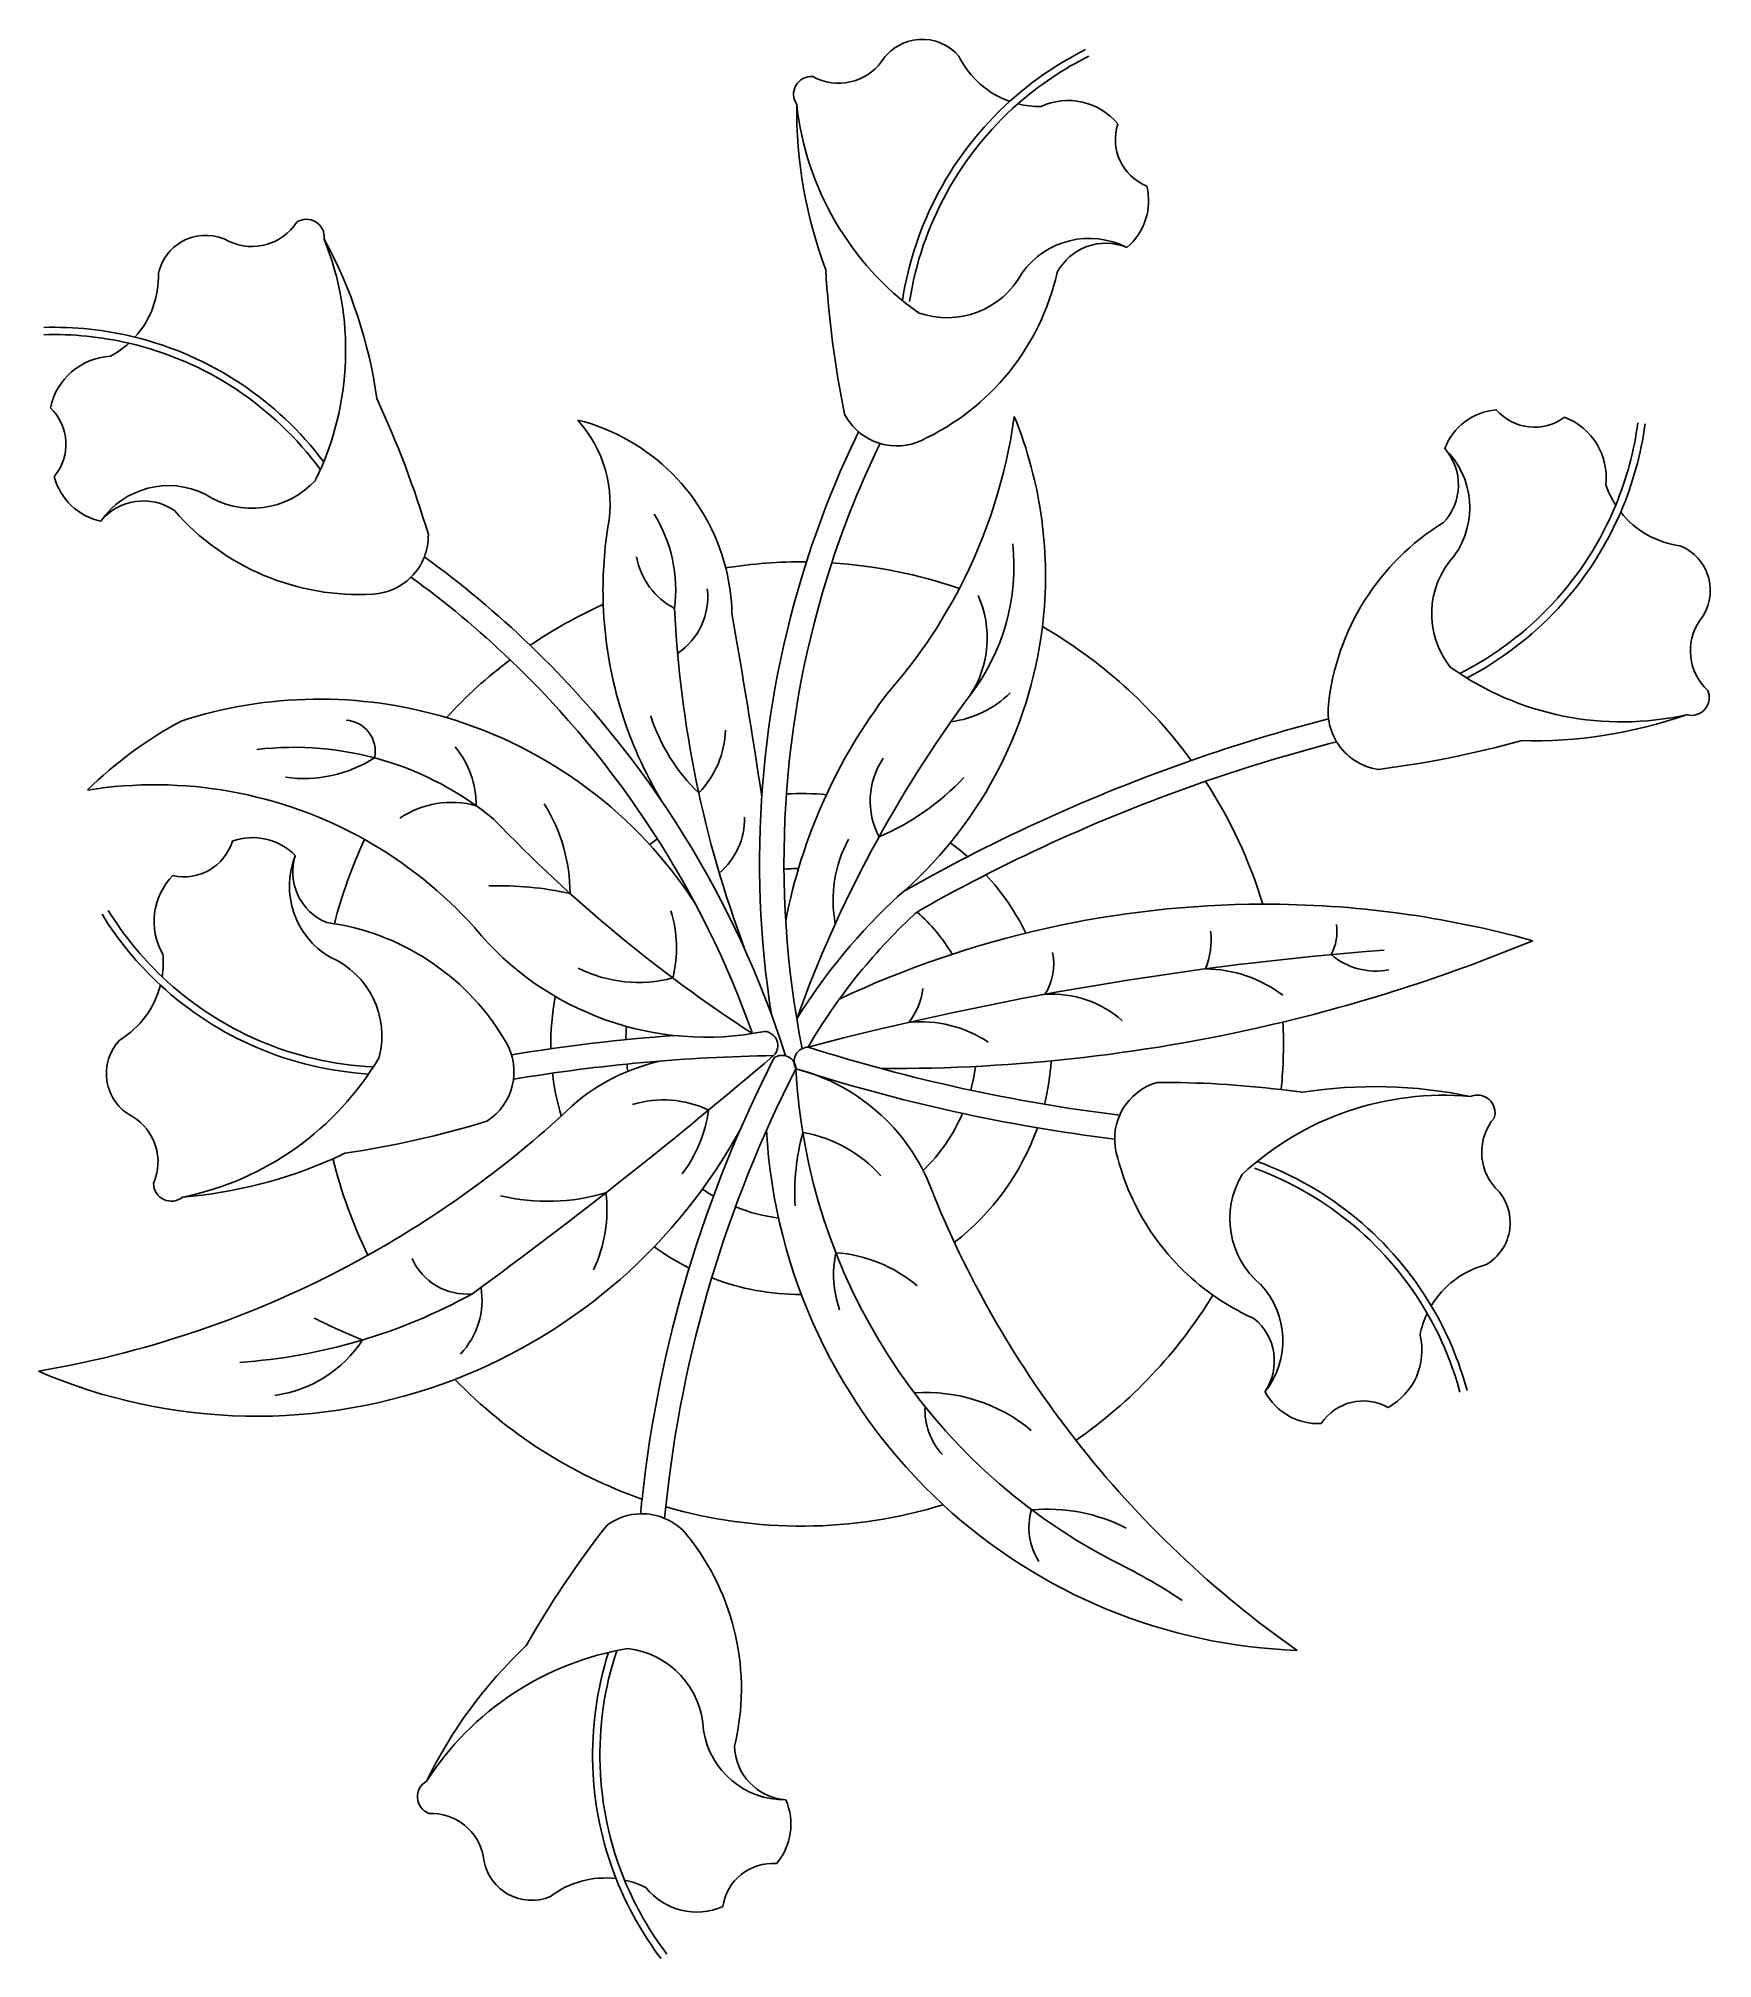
# Model space of a CAD drawing. Extents: x 74.41 to 74.595, y 87.795 to 88.008.
import ezdxf

# ---------------------------------------------------------------- set-up
doc = ezdxf.new("R2010")
doc.units = 0
doc.header["$LTSCALE"] = 0.02
doc.header["$MEASUREMENT"] = 0
doc.layers.get('0').update_dxf_attribs({"linetype": 'CONTINUOUS'})

msp = doc.modelspace()

# ---------------------------------------------------------------- linework, layer by layer
at = {"color": 52, "extrusion": (0, 0, -1)}
for centre, major_axis, start_param, end_param in [((74.50745, 88.00208), (-0.00379, 0.00379), 6.069804, 7.928768), ((74.49818, 88.00849), (-0.00418, 0.00418), 2.991843, 4.431636), ((74.49515, 88.00135), (-0.00139, 0.00139), 4.886922, 7.155634), ((74.52619, 88.0038), (0.02323, 0.02323), 2.980714, 3.817962), ((74.5236, 87.99347), (0.00508, 0.00508), 5.059689, 6.37301), ((74.53443, 87.99635), (0.00395, 0.00395), 2.740733, 4.24149), ((74.5258, 87.98955), (0.00476, 0.00476), 0.540346, 1.661897), ((74.43317, 87.99039), (0.00418, 0.00418), 1.359157, 2.79895), ((74.43921, 87.98553), (0.00139, 0.00139), 4.918345, 7.187057), ((74.4107, 87.97301), (0.02323, 0.02323), 0.402035, 1.239283), ((74.39606, 87.96062), (0.03636, 0.03636), 0.28481, 0.648495), ((74.52777, 87.97876), (-0.0043, 0.0043), 5.977096, 7.46285), ((74.41277, 87.98119), (0.0071, 0.0071), 0.752238, 1.522784), ((74.60754, 87.98827), (-0.07847, 0.07847), 5.294906, 5.44042), ((74.51018, 87.98611), (0.00673, 0.00673), 1.285107, 2.698801), ((74.496, 87.98755), (-0.01913, 0.01913), 2.579314, 3.493552), ((74.41787, 87.96514), (0.00508, 0.00508), 4.130173, 5.443494), ((74.34636, 87.92087), (-0.07847, 0.07847), 1.92117, 2.066684), ((74.40697, 87.96256), (0.00395, 0.00395), 6.261692, 7.76245), ((74.50462, 87.96889), (0.0046, 0.0046), 3.063939, 3.449874), ((74.57162, 87.95967), (-0.00476, 0.00476), 5.863184, 6.984734), ((74.50462, 87.96889), (0.0046, 0.0046), 2.645331, 3.063939), ((74.50462, 87.96889), (0.0046, 0.0046), 1.921801, 2.645331), ((74.56078, 87.95806), (0.0043, 0.0043), 0.062231, 1.547984), ((74.42393, 87.94886), (0.00645, 0.00645), 4.532135, 5.95678), ((74.42114, 87.9502), (0.0043, 0.0043), 4.611129, 6.096883), ((74.44499, 87.97297), (-0.01913, 0.01913), 3.868039, 4.782276), ((74.59271, 87.96128), (-0.0071, 0.0071), 4.057321, 4.827867), ((74.44621, 87.95245), (0.0046, 0.0046), 0.770123, 1.156058), ((74.58941, 87.94635), (-0.00379, 0.00379), 1.167109, 3.026074), ((74.44621, 87.95245), (0.0046, 0.0046), 1.156058, 1.574667), ((74.57341, 87.94378), (0.00673, 0.00673), 3.255483, 4.669177), ((74.44621, 87.95245), (0.0046, 0.0046), 1.574667, 2.298197), ((74.59847, 87.93966), (-0.00418, 0.00418), 4.664241, 6.104034), ((74.58498, 87.96465), (-0.02323, 0.02323), 3.707118, 4.544366), ((74.59269, 87.93449), (-0.00139, 0.00139), 1.940243, 4.208955), ((74.57514, 87.98112), (-0.03636, 0.03636), 3.589893, 3.953579), ((74.55892, 87.93297), (0.0046, 0.0046), 2.50441, 3.379946), ((74.54401, 88.03662), (0.07847, 0.07847), 2.08466, 2.230175), ((74.44644, 87.91359), (-0.00645, 0.00645), 4.455746, 5.880391), ((74.44377, 87.91518), (-0.0043, 0.0043), 4.315643, 5.801397), ((74.4295, 87.90969), (0.00508, 0.00508), 3.398236, 4.711557), ((74.4379, 87.88274), (0.01913, 0.01913), 5.661441, 6.544487), ((74.43805, 87.897), (0.00673, 0.00673), 5.90684, 7.320534), ((74.4557, 87.89302), (0.0046, 0.0046), 0.260348, 1.788421), ((74.53399, 87.78087), (-0.07847, 0.07847), 0.780729, 0.904939), ((74.56524, 87.85757), (-0.02323, 0.02323), 0.037334, 0.874582), ((74.55763, 87.83996), (-0.03636, 0.03636), 0.628122, 0.991807), ((74.56895, 87.88848), (-0.00139, 0.00139), 0.372745, 2.641457), ((74.41685, 87.88302), (0.00418, 0.00418), 6.042779, 7.482572), ((74.57535, 87.88411), (0.00418, 0.00418), 3.190055, 4.629849), ((74.42127, 87.93038), (0.03636, 0.03636), 1.937983, 2.273734), ((74.55526, 87.89037), (0.01913, 0.01913), 2.971084, 3.691764), ((74.42423, 87.88065), (0.00139, 0.00139), 1.654672, 3.923385), ((74.53828, 87.86323), (-0.00645, 0.00645), 1.603022, 3.027668), ((74.54038, 87.86095), (-0.0043, 0.0043), 1.46292, 2.948673), ((74.55563, 87.86214), (0.00508, 0.00508), 0.545512, 1.858833), ((74.55632, 87.85096), (-0.00395, 0.00395), 6.080538, 7.581295), ((74.47637, 87.83754), (-0.0046, 0.0046), 0.764127, 1.184107), ((74.55996, 87.77446), (0.07847, 0.07847), 4.44474, 4.590254), ((74.46035, 87.82466), (0.01913, 0.01913), 0.108423, 1.02266), ((74.49877, 87.79194), (0.03636, 0.03636), 4.379176, 4.742862), ((74.45347, 87.81267), (0.00139, 0.00139), 2.729526, 4.998238), ((74.45301, 87.80493), (0.00418, 0.00418), 5.453524, 6.893317), ((74.46416, 87.80656), (-0.00379, 0.00379), 3.527188, 5.386153), ((74.47233, 87.79364), (0.0071, 0.0071), 4.846604, 5.61715), ((74.49087, 87.7997), (-0.00395, 0.00395), 5.64367, 7.144427), ((74.47233, 87.79364), (0.0071, 0.0071), 5.711759, 5.962478)]:
    msp.add_ellipse(centre, major_axis=major_axis, ratio=1, start_param=start_param, end_param=end_param, dxfattribs=at)
at = {"color": 9, "extrusion": (0, 0, -1)}
for centre, major_axis, start_param, end_param in [((74.54222, 87.97281), (0.02645, 0.02645), 4.763159, 5.035775), ((74.54222, 87.97281), (0.02588, 0.02588), 4.776555, 5.035775), ((74.54222, 87.97281), (-0.02645, 0.02645), 5.650264, 6.333955), ((74.54222, 87.97281), (-0.02588, 0.02588), 5.650264, 6.347352), ((74.41123, 87.93812), (-0.02588, 0.02588), 0.755019, 1.014238), ((74.41123, 87.93812), (0.02588, 0.02588), 5.726627, 6.436568), ((74.41123, 87.93812), (0.02645, 0.02645), 5.740024, 6.423715), ((74.55047, 87.96981), (-0.02588, 0.02588), 2.489306, 2.748525), ((74.55047, 87.96981), (-0.02645, 0.02645), 2.489306, 2.761922), ((74.4484, 87.93011), (-0.02645, 0.02645), 4.672502, 4.945118), ((74.4484, 87.93011), (-0.02588, 0.02588), 3.975958, 4.685899), ((74.5317, 87.84796), (-0.02588, 0.02588), 1.136087, 1.833175), ((74.5317, 87.84796), (0.02645, 0.02645), 0.248982, 0.521598), ((74.50832, 87.81733), (-0.02588, 0.02588), 5.108605, 5.818545), ((74.50832, 87.81733), (-0.02588, 0.02588), 4.849385, 5.108605)]:
    msp.add_ellipse(centre, major_axis=major_axis, ratio=1, start_param=start_param, end_param=end_param, dxfattribs=at)
at = {"color": 52}
for centre, major_axis, start_param, end_param in [((74.52051, 88.01002), (-0.0071, 0.0071), 1.244629, 2.015176), ((74.54495, 87.9998), (0.03636, 0.03636), 2.347998, 2.711683), ((74.42804, 87.98036), (0.00379, 0.00379), 0.27901, 2.137975), ((74.52595, 87.97626), (0.00645, 0.00645), 0.312137, 1.736783), ((74.57528, 87.97004), (-0.00395, 0.00395), 1.498837, 2.999595), ((74.57605, 87.95886), (-0.00508, 0.00508), 3.817794, 5.131114), ((74.55899, 87.95553), (0.00645, 0.00645), 4.875303, 6.299949), ((74.41779, 87.96064), (-0.00476, 0.00476), 1.032738, 2.154288), ((74.43318, 87.96499), (0.00673, 0.00673), 3.348295, 4.761989), ((74.57936, 87.93083), (0.01913, 0.01913), 1.337419, 2.251656), ((74.42565, 87.92021), (-0.00395, 0.00395), 2.132352, 3.633109), ((74.43321, 87.91224), (-0.00476, 0.00476), 4.711945, 5.833496), ((74.4133, 87.90512), (0.0071, 0.0071), 4.476879, 5.247425), ((74.42239, 87.89283), (0.00379, 0.00379), 1.586666, 3.445631), ((74.41899, 87.91134), (-0.02323, 0.02323), 2.55588, 3.393128), ((74.53527, 87.88559), (-0.0046, 0.0046), 5.776692, 7.304765), ((74.42709, 87.99376), (0.07847, 0.07847), 4.075014, 4.220528), ((74.56724, 87.87629), (0.00379, 0.00379), 4.43939, 6.298355), ((74.57246, 87.86192), (-0.0071, 0.0071), 5.758806, 6.529352), ((74.55526, 87.89037), (0.01913, 0.01913), 3.312101, 3.505659), ((74.55135, 87.86076), (-0.00476, 0.00476), 1.281484, 2.403034), ((74.47637, 87.83754), (-0.0046, 0.0046), 5.519059, 6.131085), ((74.48019, 87.79669), (-0.02323, 0.02323), 5.661925, 6.499173), ((74.4737, 87.81966), (-0.00673, 0.00673), 3.966318, 5.380012), ((74.49221, 87.82147), (-0.00645, 0.00645), 0.944428, 2.369073), ((74.49273, 87.81842), (0.0043, 0.0043), 2.375122, 3.860875), ((74.48616, 87.80963), (0.00476, 0.00476), 4.792353, 5.913903), ((74.48245, 87.80709), (-0.00508, 0.00508), 1.457714, 2.771035)]:
    msp.add_ellipse(centre, major_axis=major_axis, ratio=1, start_param=start_param, end_param=end_param, dxfattribs=at)
at = {"extrusion": (0, 0, -1)}
for centre, major_axis, start_param, end_param in [((74.52051, 88.01002), (-0.0071, 0.0071), 3.922682, 4.173401), ((74.47432, 87.94799), (-0.03308, 0.03308), 1.969088, 2.476701), ((74.45901, 87.95596), (0.00979, 0.00979), 0.050763, 0.972453), ((74.59858, 87.91624), (-0.07719, 0.07719), 5.807571, 5.950079), ((74.59858, 87.91624), (0.07528, 0.07528), 4.243877, 4.378112), ((74.59271, 87.96128), (-0.0071, 0.0071), 4.922476, 5.173195), ((74.46416, 87.94643), (-0.01129, 0.01129), 1.802521, 2.484796), ((74.51735, 87.94641), (0.03202, 0.03202), 3.891638, 4.081464), ((74.49416, 87.94903), (-0.01658, 0.01658), 2.24882, 3.010754), ((74.3883, 87.86164), (0.07719, 0.07719), 6.1239, 6.264145), ((74.48368, 87.95148), (0.00566, 0.00566), 2.836346, 3.751244), ((74.46376, 87.94333), (-0.01598, 0.01598), 2.108553, 2.334605), ((74.59858, 87.91624), (-0.07719, 0.07719), 5.342883, 5.807571), ((74.47614, 87.94566), (0.00533, 0.00533), 0.670125, 1.767146), ((74.45964, 87.97364), (0.0414, 0.0414), 1.265887, 1.504272), ((74.51735, 87.94641), (0.03202, 0.03202), 3.380045, 3.891638), ((74.60456, 87.95035), (0.08818, 0.08818), 3.569271, 3.879134), ((74.50304, 87.94109), (-0.0082, 0.0082), 1.936928, 2.933847), ((73.67411, 87.80068), (0.58319, 0.58319), 0.610972, 0.635909), ((74.47432, 87.94799), (-0.03308, 0.03308), 2.476701, 3.220767), ((74.3883, 87.86164), (-0.07719, 0.07719), 1.551756, 2.047689), ((74.3883, 87.86164), (-0.07528, 0.07528), 1.547093, 2.015046), ((74.44063, 87.88471), (-0.03508, 0.03508), 0.471468, 1.073355), ((74.55159, 87.89835), (0.04268, 0.04268), 4.116848, 4.581257), ((74.50924, 87.94299), (-0.00796, 0.00796), 3.143312, 3.803421), ((74.55892, 87.93297), (0.0046, 0.0046), 3.799579, 4.032484), ((74.44729, 87.89127), (-0.03266, 0.03266), 0.010065, 0.289538), ((74.44338, 87.92854), (0.00244, 0.00244), 5.564975, 7.281799), ((74.44063, 87.88471), (-0.03508, 0.03508), 1.073355, 1.782677), ((74.49686, 87.93868), (0.01447, 0.01447), 3.122424, 3.617829), ((74.60111, 87.74494), (0.13677, 0.13677), 5.161376, 5.243586), ((74.60111, 87.74494), (0.13486, 0.13486), 5.165234, 5.244764), ((74.4389, 87.94019), (0.01037, 0.01037), 1.790715, 2.493773), ((74.44775, 87.92249), (-0.00727, 0.00727), 1.666109, 2.354676), ((74.51025, 87.92302), (-0.00606, 0.00606), 5.016299, 6.084017), ((74.4224, 87.87727), (-0.03363, 0.03363), 0.628431, 1.296414), ((74.49105, 87.94566), (0.02053, 0.02053), 1.546716, 1.945083), ((74.60111, 87.74494), (-0.13486, 0.13486), 0.271322, 0.452845), ((74.45528, 87.91261), (0.00726, 0.00726), 4.904774, 5.768404), ((74.57568, 88.03148), (0.11312, 0.11312), 2.931583, 3.164583), ((74.47982, 87.9211), (0.00561, 0.00561), 0.769036, 1.653258), ((74.49404, 87.8961), (0.01963, 0.01963), 4.847338, 4.886142), ((74.51182, 87.91203), (-0.01008, 0.01008), 5.311566, 5.99343), ((74.49404, 87.8961), (0.01963, 0.01963), 6.135138, 6.224207), ((74.49404, 87.8961), (-0.01376, 0.01376), 0.686568, 0.769829), ((74.46058, 87.87662), (-0.02617, 0.02617), 0.754249, 0.998646), ((74.50793, 87.90928), (-0.00318, 0.00318), 0.038768, 0.269628), ((74.46651, 87.9068), (0.00969, 0.00969), 0.485806, 1.034252), ((74.5454, 87.80065), (-0.07845, 0.07845), 0.346621, 0.783318), ((74.5454, 87.80065), (-0.07845, 0.07845), 0.783318, 1.056422), ((74.4379, 87.88274), (0.01913, 0.01913), 5.63025, 5.661441), ((74.48351, 87.93009), (0.0235, 0.0235), 2.161116, 3.238353), ((74.53076, 87.90766), (-0.00615, 0.00615), 2.245829, 2.73786), ((74.5478, 87.90862), (0.00396, 0.00396), 0.652568, 1.270408), ((74.4133, 87.90512), (-0.0071, 0.0071), 2.261229, 2.511948), ((74.58709, 87.54262), (-0.2581, 0.2581), 0.529754, 0.70733), ((74.51564, 87.90498), (0.00451, 0.00451), 0.586371, 1.344739), ((74.50399, 88.0789), (0.13118, 0.13118), 1.96284, 2.119976), ((74.47599, 87.9177), (0.01045, 0.01045), 2.095982, 2.824537), ((74.53877, 87.89019), (0.01006, 0.01006), 5.501509, 6.150202), ((74.49993, 87.90319), (-0.0054, 0.0054), 2.480825, 3.019419), ((74.52184, 87.88992), (0.00828, 0.00828), 5.429703, 6.223203), ((74.49404, 87.8961), (-0.01376, 0.01376), 5.522264, 5.59848), ((74.48987, 87.89593), (-0.00111, 0.00111), 0.837706, 3.147702), ((74.49376, 87.70411), (-0.13677, 0.13677), 0.620042, 0.714432), ((74.49486, 87.89415), (0.00114, 0.00114), 3.413111, 5.45617), ((74.55259, 88.07751), (-0.13486, 0.13486), 4.049325, 4.234882), ((74.11959, 88.33034), (-0.40473, 0.40473), 3.220922, 3.295275), ((74.49376, 87.70411), (-0.13486, 0.13486), 0.618864, 0.770771), ((74.49404, 87.8961), (-0.01376, 0.01376), 5.34162, 5.383201), ((74.61613, 87.83047), (0.09939, 0.09939), 4.035388, 4.400701), ((74.61613, 87.83047), (0.09748, 0.09748), 4.031369, 4.400701), ((74.4919, 87.89329), (-0.0011, 0.0011), 0.207873, 2.310344), ((74.55259, 88.07751), (0.13677, 0.13677), 2.479707, 2.666911), ((74.48798, 87.87207), (0.01554, 0.01554), 5.749498, 6.73602), ((74.49404, 87.8961), (-0.01376, 0.01376), 2.484326, 2.622062), ((74.53399, 87.78087), (0.07847, 0.07847), 5.617328, 5.638633), ((74.47875, 87.8782), (-0.00828, 0.00828), 0.491229, 1.229333), ((74.46895, 87.89077), (0.01057, 0.01057), 0.91955, 1.434936), ((74.43368, 87.91593), (0.04319, 0.04319), 1.283952, 1.988187), ((74.55117, 87.88994), (-0.04319, 0.04319), 4.671912, 5.441696), ((74.55105, 87.87675), (0.00673, 0.00673), 3.054116, 4.46781), ((74.46595, 87.90127), (-0.01598, 0.01598), 3.638331, 4.160877), ((74.49404, 87.8961), (-0.01376, 0.01376), 4.450599, 4.524974), ((74.45696, 87.87501), (-0.00468, 0.00468), 3.830367, 5.082155), ((74.50923, 87.87051), (0.00821, 0.00821), 3.588151, 4.14049), ((74.49675, 87.8573), (-0.01111, 0.01111), 0.857534, 1.485568), ((74.47514, 87.93664), (0.05595, 0.05595), 2.741137, 2.815627), ((74.57246, 87.86192), (0.0071, 0.0071), 4.120894, 4.371614), ((74.43382, 87.8709), (0.00981, 0.00981), 1.365102, 2.219254), ((74.43368, 87.91593), (-0.04319, 0.04319), 3.558983, 4.333986), ((74.50791, 87.83926), (0.01288, 0.01288), 5.424668, 6.189549), ((74.51507, 87.85557), (0.00518, 0.00518), 3.182753, 3.973994), ((74.61457, 87.92257), (0.08085, 0.08085), 2.966916, 3.263819), ((74.61613, 87.83047), (0.09748, 0.09748), 4.021946, 4.031369), ((74.55117, 87.88994), (-0.04319, 0.04319), 3.962458, 4.671912), ((74.52599, 87.84247), (0.00476, 0.00476), 3.344662, 4.226435), ((74.52137, 87.82557), (-0.01342, 0.01342), 0.689783, 1.260627)]:
    msp.add_ellipse(centre, major_axis=major_axis, ratio=1, start_param=start_param, end_param=end_param, dxfattribs=at)
at = {"color": 9}
for centre, major_axis, start_param, end_param in [((74.41123, 87.93812), (-0.02645, 0.02645), 5.25555, 5.528167), ((74.55047, 87.96981), (-0.02588, 0.02588), 2.82472, 3.53466), ((74.55047, 87.96981), (-0.02645, 0.02645), 2.837572, 3.521263), ((74.4484, 87.93011), (-0.02588, 0.02588), 1.338067, 1.597287), ((74.4484, 87.93011), (0.02645, 0.02645), 3.18148, 3.865171), ((74.5317, 87.84796), (-0.02645, 0.02645), 4.463407, 5.147098), ((74.5317, 87.84796), (0.02588, 0.02588), 5.761587, 6.020807), ((74.50832, 87.81733), (0.02645, 0.02645), 2.048289, 2.73198), ((74.50832, 87.81733), (0.02645, 0.02645), 2.73198, 3.004596)]:
    msp.add_ellipse(centre, major_axis=major_axis, ratio=1, start_param=start_param, end_param=end_param, dxfattribs=at)
for centre, major_axis, start_param, end_param in [((74.41277, 87.98119), (-0.0071, 0.0071), 2.844277, 3.094997), ((74.45964, 87.97364), (0.0414, 0.0414), 5.017298, 5.360975), ((74.46376, 87.94333), (0.01598, 0.01598), 5.745429, 6.821427), ((74.59858, 87.91624), (0.07528, 0.07528), 2.039308, 2.551394), ((74.3883, 87.86164), (-0.07528, 0.07528), 4.736092, 4.870504), ((74.6246, 87.85175), (0.09849, 0.09849), 1.717702, 2.010822), ((74.55892, 87.93297), (0.0046, 0.0046), 2.483607, 2.903239), ((74.43781, 87.89422), (-0.02458, 0.02458), 4.80575, 5.616221), ((74.47536, 87.93113), (0.00726, 0.00726), 4.7206, 5.474133), ((74.60111, 87.74494), (0.13677, 0.13677), 1.121809, 1.301168), ((74.44954, 87.91272), (0.01335, 0.01335), 5.501448, 6.0549), ((74.4224, 87.87727), (0.03363, 0.03363), 6.227346, 6.557568), ((74.55064, 87.86312), (-0.04765, 0.04765), 6.244418, 6.508786), ((74.55064, 87.86312), (0.04574, 0.04574), 1.537193, 1.827256), ((74.50954, 87.90709), (0.00318, 0.00318), 1.299474, 1.537193), ((74.55772, 87.91189), (0.00545, 0.00545), 3.225191, 4.111), ((74.50399, 88.0789), (-0.13118, 0.13118), 2.350294, 2.592413), ((74.50731, 87.8851), (-0.00952, 0.00952), 4.91092, 5.60008), ((74.48313, 87.87273), (0.01554, 0.01554), 0.995906, 1.581169), ((74.55876, 87.89685), (-0.04625, 0.04625), 0.838859, 1.871693), ((74.39036, 87.97257), (-0.08085, 0.08085), 2.864627, 3.095886), ((74.51935, 87.87949), (0.01841, 0.01841), 2.091701, 2.407476), ((74.4917, 87.87159), (-0.01055, 0.01055), 4.652676, 5.328151), ((74.42127, 87.93038), (0.03636, 0.03636), 4.345203, 4.373136), ((74.45722, 87.87769), (-0.01081, 0.01081), 3.479522, 4.053632), ((74.61457, 87.92257), (0.08085, 0.08085), 2.744837, 3.019367), ((74.39036, 87.97257), (-0.08085, 0.08085), 2.524454, 2.864627), ((74.42756, 87.92273), (0.04388, 0.04388), 3.995651, 4.432221), ((74.44991, 87.86775), (0.00619, 0.00619), 4.742048, 5.656677), ((74.61613, 87.83047), (0.09939, 0.09939), 2.247797, 2.259433), ((74.47637, 87.83754), (0.0046, 0.0046), 6.173808, 6.669874), ((74.49718, 87.77522), (0.05017, 0.05017), 0.202261, 0.331357)]:
    msp.add_ellipse(centre, major_axis=major_axis, ratio=1, start_param=start_param, end_param=end_param)
at = {"color": 14, "extrusion": (0, 0, -1)}
for major_axis, start_param, end_param in [((0.03778, 0.03778), 5.340266, 5.508518), ((0.03778, 0.03778), 5.561054, 5.83177), ((0.03778, 0.03778), 4.9008, 5.074609), ((0.03778, 0.03778), 6.021492, 6.440072), ((0.03778, 0.03778), 4.670674, 4.849388), ((0.03778, 0.03778), 0.209299, 0.491124), ((0.01963, 0.01963), 5.438197, 5.598264), ((0.01963, 0.01963), 0.043499, 0.326705), ((-0.01376, 0.01376), 1.506204, 1.819444), ((0.01963, 0.01963), 3.907798, 4.118261), ((0.03778, 0.03778), 0.739906, 0.880051), ((0.01963, 0.01963), 0.852857, 1.02803), ((0.01963, 0.01963), 3.635666, 3.810235), ((-0.01376, 0.01376), 2.762008, 3.160153), ((0.01963, 0.01963), 1.126075, 1.699003), ((-0.03778, 0.03778), 5.044205, 5.257757), ((-0.01376, 0.01376), 4.057097, 4.311041), ((0.01963, 0.01963), 2.819775, 2.983798), ((0.01963, 0.01963), 2.356403, 2.721768), ((0.03778, 0.03778), 1.3333, 1.750383), ((0.03778, 0.03778), 2.692726, 3.157843), ((0.03778, 0.03778), 2.057567, 2.641109)]:
    msp.add_ellipse((74.49404, 87.8961), major_axis=major_axis, ratio=1, start_param=start_param, end_param=end_param, dxfattribs=at)
at = {"color": 14}
msp.add_ellipse((74.49404, 87.8961), major_axis=(0.03778, 0.03778), ratio=1, start_param=1.918225, end_param=2.103954, dxfattribs=at)

doc.saveas('drawing.dxf')
